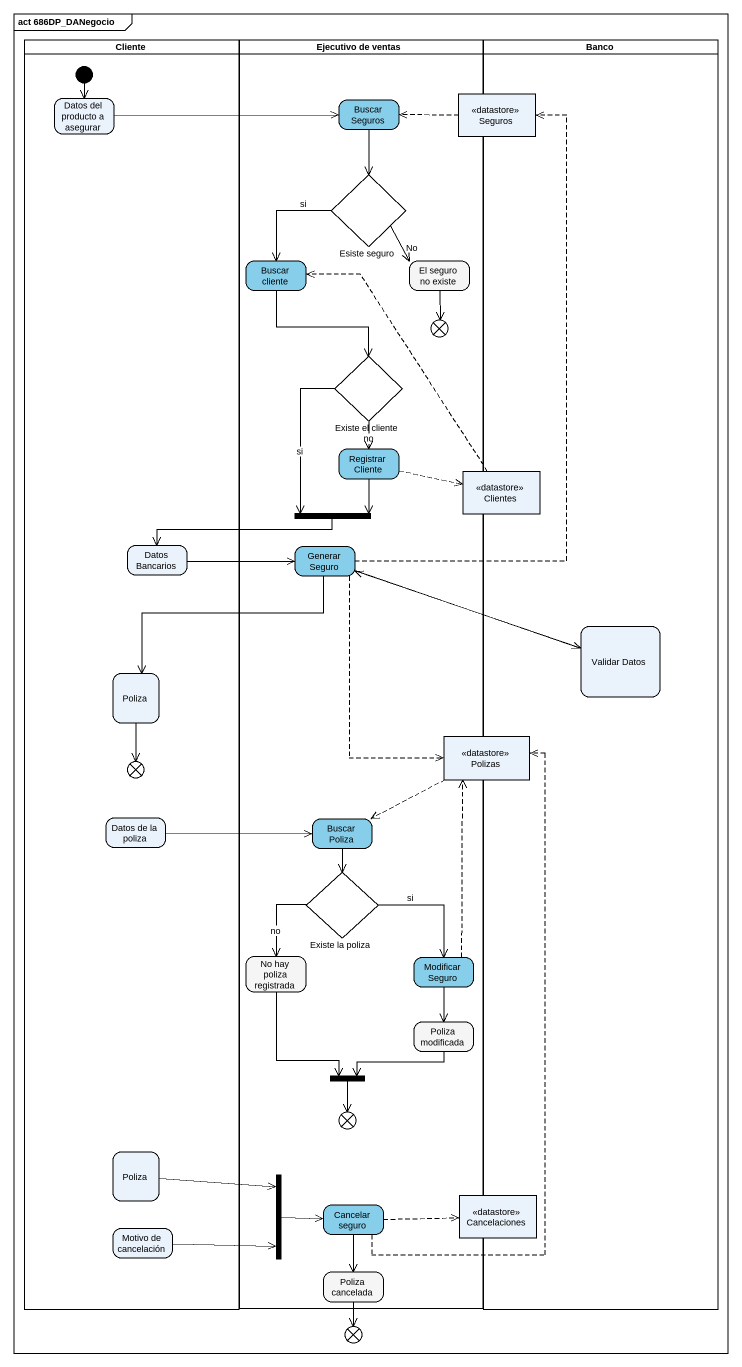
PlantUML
@startuml
mainframe act 686DP_DANegocio
hide empty description
state Cliente <<partition>> {
  state "Datos del producto a asegurar" as Datos_del_producto_a
  state "Datos Bancarios" as Datos_Bancarios
  state Poliza
  state flowfinal2 <<end>>
  state "Datos de la poliza" as Datos_de_la_poliza
  state "Poliza" as Poliza_2
  state "Motivo de cancelación" as Motivo_de_cancelación
  [*] --> Datos_del_producto_a
}
state "Ejecutivo de ventas" as Ejecutivo_de_ventas <<partition>> {
  state "Buscar Seguros" as Buscar_Seguros #87CEEB
  state "Esiste seguro" as Esiste_seguro <<choice>>
  state "Buscar cliente" as Buscar_cliente #87CEEB
  state "El seguro no existe" as El_seguro_no_existe #F5F5F5
  state flowfinal1 <<end>>
  state "Existe el cliente" as Existe_el_cliente <<choice>>
  state "Registrar Cliente" as Registrar_Cliente #87CEEB
  state fork1 <<join>>
  state "Generar Seguro" as Generar_Seguro #87CEEB
  state "Buscar Poliza" as Buscar_Poliza #87CEEB
  state "Existe la poliza" as Existe_la_poliza <<choice>>
  state "No hay poliza registrada" as No_hay_poliza_registrada #F5F5F5
  state "Modificar Seguro" as Modificar_Seguro #87CEEB
  state "Poliza modificada" as Poliza_modificada #F5F5F5
  state fork2 <<join>>
  state flowfinal3 <<end>>
  state fork3 <<join>>
  state "Cancelar seguro" as Cancelar_seguro #87CEEB
  state "Poliza cancelada" as Poliza_cancelada #F5F5F5
}
state Banco <<partition>> {
  state "Validar Datos" as Validar_Datos
}
state Seguros <<datastore>>
state Clientes <<datastore>>
state Polizas <<datastore>>
state Cancelaciones <<datastore>>
state flowfinal4 <<end>>
Datos_del_producto_a -right-> Buscar_Seguros
Buscar_Seguros --> Esiste_seguro
Seguros -left[dashed]-> Buscar_Seguros
Esiste_seguro --> Buscar_cliente : si
Esiste_seguro --> El_seguro_no_existe : No
Buscar_cliente --> Existe_el_cliente
El_seguro_no_existe --> flowfinal1
Existe_el_cliente --> Registrar_Cliente : no
Existe_el_cliente --> fork1 : si
Registrar_Cliente -right[dashed]-> Clientes
Registrar_Cliente --> fork1
Clientes -up[dashed]-> Buscar_cliente
Datos_Bancarios -right-> Generar_Seguro
fork1 -left-> Datos_Bancarios
Generar_Seguro -up[dashed]-> Seguros
Generar_Seguro -right-> Validar_Datos
Generar_Seguro --> Poliza
Generar_Seguro -[dashed]-> Polizas
Validar_Datos -left-> Generar_Seguro
Poliza --> flowfinal2
Polizas -left[dashed]-> Buscar_Poliza
Datos_de_la_poliza -right-> Buscar_Poliza
Buscar_Poliza --> Existe_la_poliza
Existe_la_poliza --> No_hay_poliza_registrada : no
Existe_la_poliza --> Modificar_Seguro : si
No_hay_poliza_registrada --> fork2
Modificar_Seguro -up[dashed]-> Polizas
Modificar_Seguro --> Poliza_modificada
Poliza_modificada -left-> fork2
fork2 --> flowfinal3
Poliza_2 -right-> fork3
fork3 -right-> Cancelar_seguro
Motivo_de_cancelación -right-> fork3
Cancelar_seguro -up[dashed]-> Polizas
Cancelar_seguro -right[dashed]-> Cancelaciones
Cancelar_seguro --> Poliza_cancelada
Poliza_cancelada --> flowfinal4
@enduml
